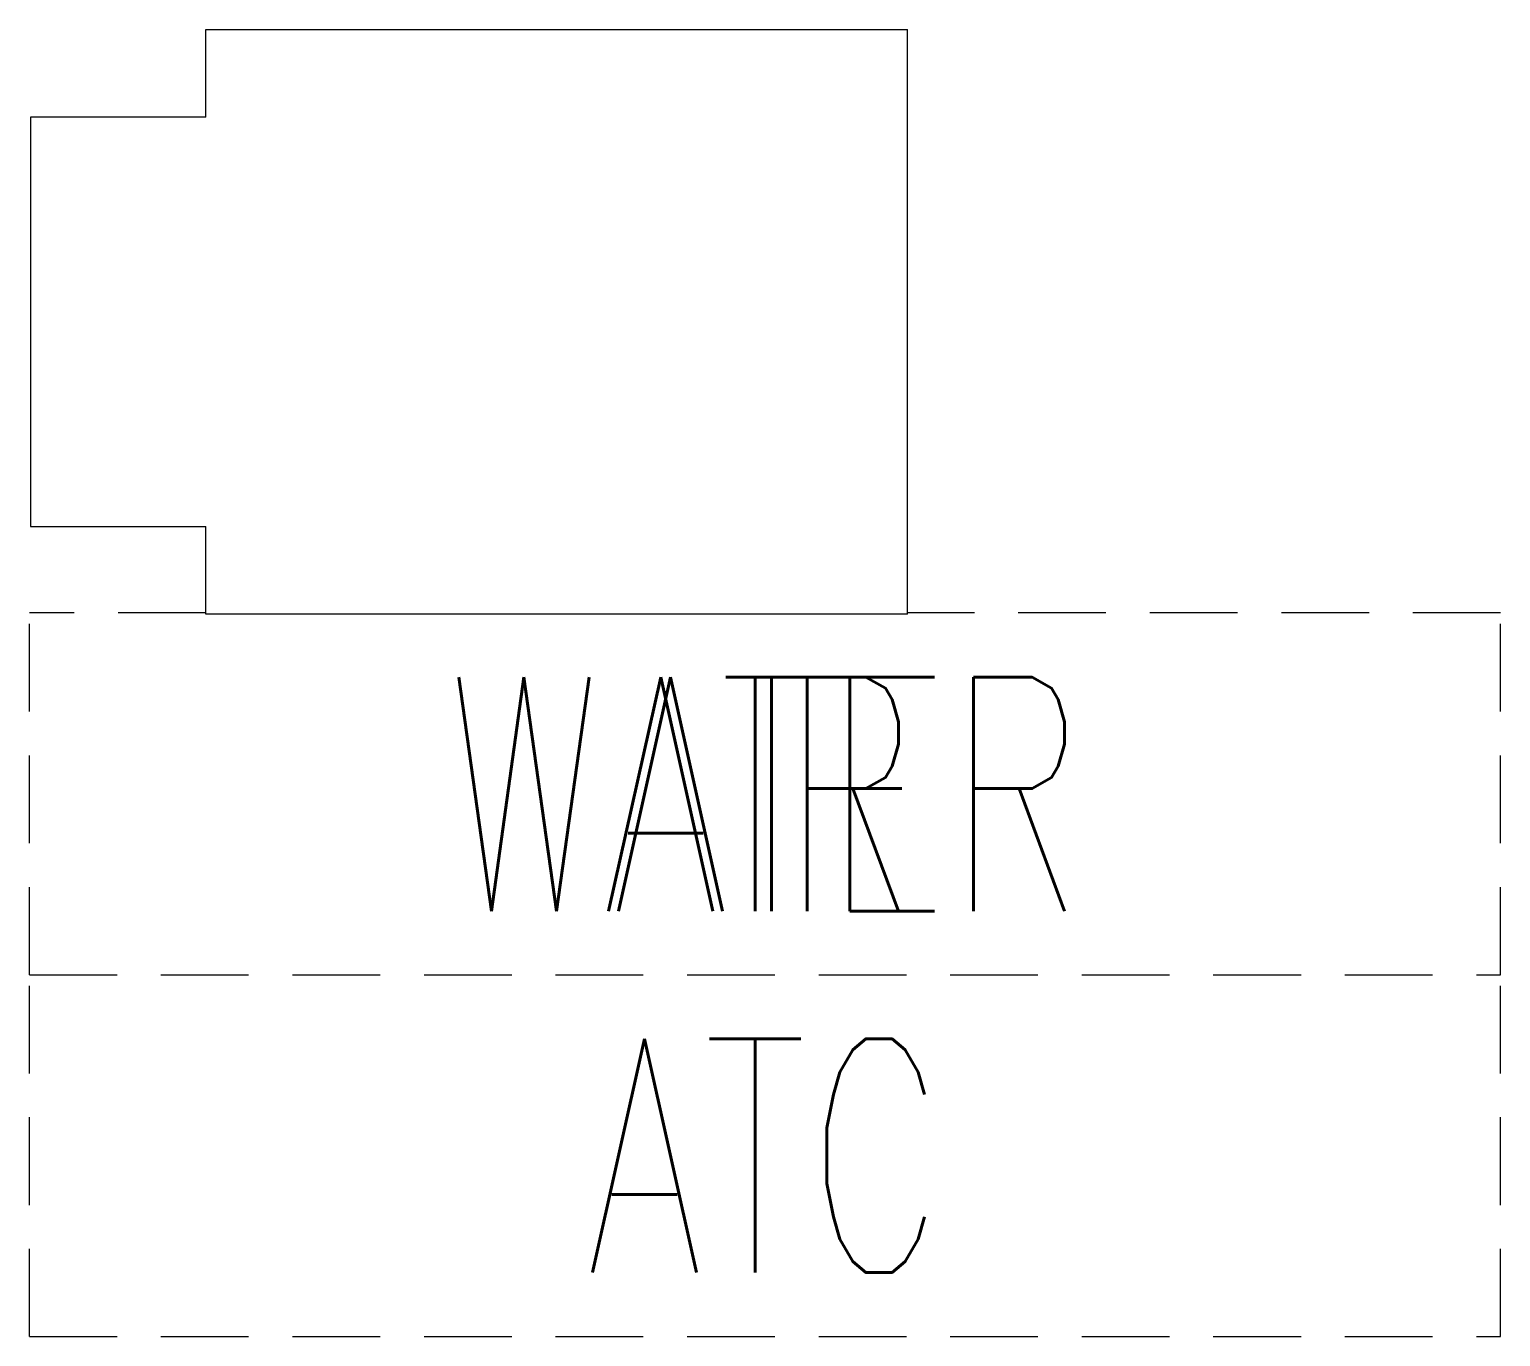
# Model space of a CAD drawing. Extents: x 0 to 50.3, y -34.7 to 10.
import ezdxf
from ezdxf.enums import TextEntityAlignment as Align

# ---------------------------------------------------------------- set-up
doc = ezdxf.new("R2010")
doc.units = 0
doc.header["$LTSCALE"] = 48
doc.header["$MEASUREMENT"] = 0
doc.linetypes.add('HIDDEN4', pattern=[0.09375, 0.0625, -0.03125])
doc.layers.get('0').update_dxf_attribs({"linetype": 'CONTINUOUS'})
for name, color, linetype in [('M-BLKA', 4, 'CONTINUOUS'), ('M-TRBX-AIRT', 4, 'CONTINUOUS'), ('M-TRBX-WTRT', 4, 'CONTINUOUS')]:
    doc.layers.add(name, color=color, linetype=linetype)
doc.styles.add('BRA-NRW1', font='romans.shx', dxfattribs={"width": 0.65, "height": 8})

msp = doc.modelspace()

# ---------------------------------------------------------------- linework, layer by layer
for p, q in [((6, 10), (30, 10)), ((6, 7), (6, 10)), ((30, -10), (30, 10)), ((0, 7), (0, -7)), ((6, 7), (0, 7)), ((0, -7), (6, -7)), ((6, -10), (6, -7)), ((30, -10), (6, -10))]:
    msp.add_line(p, q)
at = {"color": 11, "linetype": 'HIDDEN4'}
for p, q in [((-0.033, -22.332), (-0.033, -9.956)), ((6, -9.956), (-0.033, -9.956)), ((50.294, -9.956), (30, -9.956)), ((50.294, -22.332), (50.294, -9.956)), ((-0.033, -22.332), (50.294, -22.332)), ((-0.033, -34.709), (-0.033, -22.332)), ((50.294, -34.709), (50.294, -22.332)), ((-0.033, -34.709), (50.294, -34.709))]:
    msp.add_line(p, q, dxfattribs=at)

# ---------------------------------------------------------------- texts
at = {"layer": 'M-BLKA', "style": 'BRA-NRW1', "width": 0.65}
msp.add_attdef('ATC', text='-', height=8, dxfattribs=at).set_placement((25.13, -28.52), align=Align.MIDDLE_CENTER)
at = {"layer": 'M-TRBX-AIRT', "style": 'BRA-NRW1', "width": 0.65}
msp.add_attdef('AIR', text='-', height=8, dxfattribs=at).set_placement((25.13, -16.155), align=Align.MIDDLE_CENTER)
at = {"layer": 'M-TRBX-WTRT', "style": 'BRA-NRW1', "width": 0.65}
msp.add_attdef('WATER', text='-', height=8, dxfattribs=at).set_placement((25.13, -16.155), align=Align.MIDDLE_CENTER)

doc.saveas('drawing.dxf')
